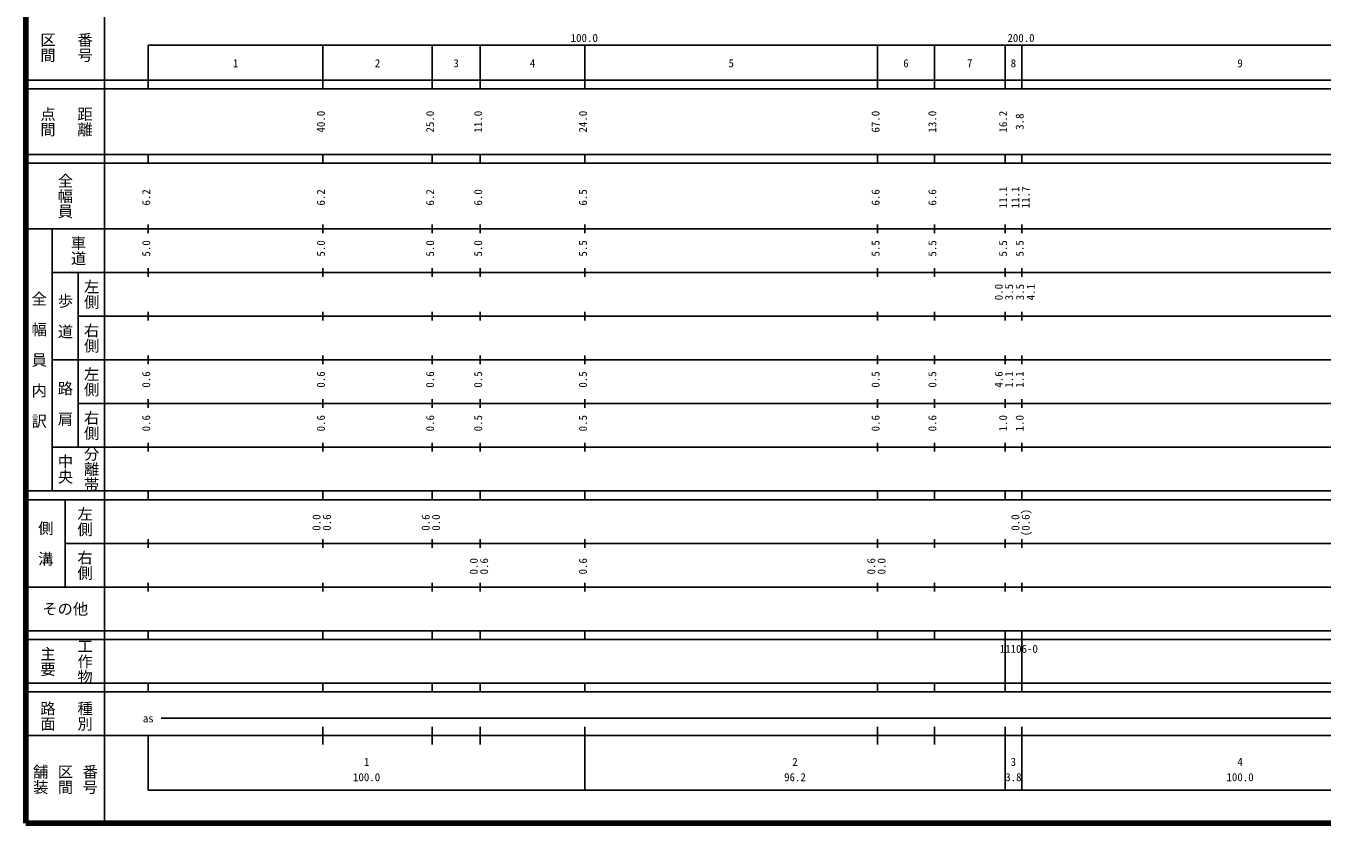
# Model space of a CAD drawing. Units: millimetres on the paper, enlarged 1000 times. Extents: x 40000 to 680000, y 20000 to 380000.
# Drawn here: x 40000 to 336779, y 20000 to 202409 of the extents above; entities that cross this region are included whole.
import ezdxf
from ezdxf.enums import TextEntityAlignment as Align

# ---------------------------------------------------------------- set-up
doc = ezdxf.new("R2010")
doc.units = ezdxf.units.MM
doc.header["$LTSCALE"] = 1000
doc.layers.add('M-TTL', color=2, linetype='Continuous', lineweight=140)
doc.layers.add('M-TTL-BAND', color=7, linetype='Continuous', lineweight=25)
doc.styles.add('@ＭＳ ゴシック', font='')
doc.styles.add('ＭＳ ゴシック', font='')
doc.styles.get('@ＭＳ ゴシック').set_extended_font_data('@MS Gothic')
doc.styles.get('ＭＳ ゴシック').set_extended_font_data('MS Gothic')

msp = doc.modelspace()

# ---------------------------------------------------------------- linework, layer by layer
at = {"layer": 'M-TTL'}
for p, q in [((40000, 380000), (40000, 20000)), ((40000, 20000), (680000, 20000))]:
    msp.add_line(p, q, dxfattribs=at)
at = {"layer": 'M-TTL-BAND'}
for p, q in [((58000, 370000), (58000, 20000)), ((68000, 198000), (579000, 198000)), ((68000, 198000), (68000, 188000)), ((108000, 188000), (108000, 198000)), ((133000, 188000), (133000, 198000)), ((144000, 188000), (144000, 198000)), ((168000, 188000), (168000, 198000)), ((235000, 188000), (235000, 198000)), ((248000, 188000), (248000, 198000)), ((264200, 188000), (264200, 198000)), ((268000, 188000), (268000, 198000)), ((40000, 190000), (579000, 190000)), ((40000, 188000), (579000, 188000)), ((40000, 173000), (579000, 173000)), ((68000, 171000), (68000, 173000)), ((108000, 171000), (108000, 173000)), ((133000, 171000), (133000, 173000)), ((144000, 171000), (144000, 173000)), ((168000, 171000), (168000, 173000)), ((235000, 171000), (235000, 173000)), ((248000, 171000), (248000, 173000)), ((264200, 171000), (264200, 173000)), ((268000, 171000), (268000, 173000)), ((40000, 171000), (579000, 171000)), ((40000, 156000), (579000, 156000)), ((46000, 96000), (46000, 156000)), ((68000, 155000), (68000, 157000)), ((108000, 155000), (108000, 157000)), ((133000, 155000), (133000, 157000)), ((144000, 155000), (144000, 157000)), ((168000, 155000), (168000, 157000)), ((235000, 155000), (235000, 157000)), ((248000, 155000), (248000, 157000)), ((264200, 155000), (264200, 157000)), ((268000, 155000), (268000, 157000)), ((46000, 146000), (579000, 146000)), ((52000, 146000), (52000, 106000)), ((68000, 145000), (68000, 147000)), ((108000, 145000), (108000, 147000)), ((133000, 145000), (133000, 147000)), ((144000, 145000), (144000, 147000)), ((168000, 145000), (168000, 147000)), ((235000, 145000), (235000, 147000)), ((248000, 145000), (248000, 147000)), ((264200, 145000), (264200, 147000)), ((268000, 145000), (268000, 147000)), ((68000, 135000), (68000, 137000)), ((108000, 135000), (108000, 137000)), ((133000, 135000), (133000, 137000)), ((144000, 135000), (144000, 137000)), ((168000, 135000), (168000, 137000)), ((235000, 135000), (235000, 137000)), ((248000, 135000), (248000, 137000)), ((264200, 135000), (264200, 137000)), ((268000, 135000), (268000, 137000)), ((52000, 136000), (579000, 136000)), ((46000, 126000), (579000, 126000)), ((68000, 125000), (68000, 127000)), ((108000, 125000), (108000, 127000)), ((133000, 125000), (133000, 127000)), ((144000, 125000), (144000, 127000)), ((168000, 125000), (168000, 127000)), ((235000, 125000), (235000, 127000)), ((248000, 125000), (248000, 127000)), ((264200, 125000), (264200, 127000)), ((268000, 125000), (268000, 127000)), ((52000, 116000), (579000, 116000)), ((68000, 115000), (68000, 117000)), ((108000, 115000), (108000, 117000)), ((133000, 115000), (133000, 117000)), ((144000, 115000), (144000, 117000)), ((168000, 115000), (168000, 117000)), ((235000, 115000), (235000, 117000)), ((248000, 115000), (248000, 117000)), ((264200, 115000), (264200, 117000)), ((268000, 115000), (268000, 117000)), ((68000, 105000), (68000, 107000)), ((108000, 105000), (108000, 107000)), ((133000, 105000), (133000, 107000)), ((144000, 105000), (144000, 107000)), ((168000, 105000), (168000, 107000)), ((235000, 105000), (235000, 107000)), ((248000, 105000), (248000, 107000)), ((264200, 105000), (264200, 107000)), ((268000, 105000), (268000, 107000)), ((46000, 106000), (579000, 106000)), ((40000, 96000), (579000, 96000)), ((68000, 94000), (68000, 96000)), ((108000, 94000), (108000, 96000)), ((133000, 94000), (133000, 96000)), ((144000, 94000), (144000, 96000)), ((168000, 94000), (168000, 96000)), ((235000, 94000), (235000, 96000)), ((248000, 94000), (248000, 96000)), ((264200, 94000), (264200, 96000)), ((268000, 94000), (268000, 96000)), ((40000, 94000), (579000, 94000)), ((49000, 94000), (49000, 74000)), ((49000, 84000), (579000, 84000)), ((68000, 83000), (68000, 85000)), ((108000, 83000), (108000, 85000)), ((133000, 83000), (133000, 85000)), ((144000, 83000), (144000, 85000)), ((168000, 83000), (168000, 85000)), ((235000, 83000), (235000, 85000)), ((248000, 83000), (248000, 85000)), ((264200, 83000), (264200, 85000)), ((268000, 83000), (268000, 85000)), ((68000, 73000), (68000, 75000)), ((108000, 73000), (108000, 75000)), ((133000, 73000), (133000, 75000)), ((144000, 73000), (144000, 75000)), ((168000, 73000), (168000, 75000)), ((235000, 73000), (235000, 75000)), ((248000, 73000), (248000, 75000)), ((264200, 73000), (264200, 75000)), ((268000, 73000), (268000, 75000)), ((40000, 74000), (579000, 74000)), ((40000, 64000), (579000, 64000)), ((68000, 62000), (68000, 64000)), ((108000, 62000), (108000, 64000)), ((133000, 62000), (133000, 64000)), ((144000, 62000), (144000, 64000)), ((168000, 62000), (168000, 64000)), ((235000, 62000), (235000, 64000)), ((248000, 62000), (248000, 64000)), ((264200, 62000), (264200, 64000)), ((268000, 62000), (268000, 64000)), ((40000, 62000), (579000, 62000)), ((264200, 52000), (264200, 62000)), ((268000, 52000), (268000, 62000)), ((40000, 52000), (579000, 52000)), ((68000, 50000), (68000, 52000)), ((108000, 50000), (108000, 52000)), ((133000, 50000), (133000, 52000)), ((144000, 50000), (144000, 52000)), ((168000, 50000), (168000, 52000)), ((235000, 50000), (235000, 52000)), ((248000, 50000), (248000, 52000)), ((264200, 50000), (264200, 52000)), ((268000, 50000), (268000, 52000)), ((40000, 50000), (579000, 50000)), ((71000, 44000), (565000, 44000)), ((108000, 38000), (108000, 42000)), ((133000, 38000), (133000, 42000)), ((144000, 38000), (144000, 42000)), ((168000, 27500), (168000, 42000)), ((235000, 38000), (235000, 42000)), ((248000, 38000), (248000, 42000)), ((264200, 27500), (264200, 42000)), ((268000, 27500), (268000, 42000)), ((40000, 40000), (579000, 40000)), ((68000, 40000), (68000, 27500)), ((68000, 27500), (579000, 27500))]:
    msp.add_line(p, q, dxfattribs=at)

# ---------------------------------------------------------------- texts
at = {"layer": 'M-TTL-BAND', "style": '@ＭＳ ゴシック'}
for s, p in [('区間', (45000, 197500)), ('番号', (53500, 197500)), ('点間', (45000, 180500)), ('距離', (53500, 180500)), ('全幅員', (49000, 163500)), ('車道', (52000, 151000)), ('左側', (55000, 141000)), ('全\u3000幅\u3000員\u3000内\u3000訳', (43000, 126000)), ('歩\u3000道', (49000, 136000)), ('右側', (55000, 131000)), ('左側', (55000, 121000)), ('路\u3000肩', (49000, 116000)), ('右側', (55000, 111000)), ('中央', (49000, 101000)), ('分離帯', (55000, 101000)), ('左側', (53500, 89000)), ('側\u3000溝', (44500, 84000)), ('右側', (53500, 79000)), ('主要', (45000, 57000)), ('工作物', (53500, 57000)), ('路面', (45000, 44500)), ('種別', (53500, 44500)), ('舗装', (43333, 30000)), ('区間', (49000, 30000)), ('番号', (54667, 30000))]:
    msp.add_text(s, height=2566, rotation=270, dxfattribs=at).set_placement(p, align=Align.MIDDLE_CENTER)
at = {"layer": 'M-TTL-BAND', "style": 'ＭＳ ゴシック'}
for s, p in [('100.0', (167844, 198195)), ('200.0', (267844, 198195)), ('1', (88000, 192405)), ('2', (120500, 192405)), ('3', (138500, 192405)), ('4', (156000, 192405)), ('5', (201500, 192405)), ('6', (241500, 192405)), ('7', (256100, 192405)), ('8', (266100, 192405)), ('9', (318000, 192405)), ('as', (68000, 42500)), ('1', (118000, 32523)), ('2', (216100, 32523)), ('3', (266100, 32523)), ('4', (318000, 32523)), ('100.0', (118000, 29033)), ('96.2', (216100, 29033)), ('3.8', (266100, 29033)), ('100.0', (318000, 29033))]:
    msp.add_text(s, height=1833, dxfattribs=at).set_placement(p, align=Align.BOTTOM_CENTER)
for s, p in [('40.0', (109000, 180500)), ('25.0', (134000, 180500)), ('11.0', (145000, 180500)), ('24.0', (169000, 180500)), ('67.0', (236000, 180500)), ('13.0', (249000, 180500)), ('16.2', (265200, 180500)), ('3.8', (269000, 180500)), ('6.2', (69000, 163174)), ('6.2', (109000, 163174)), ('6.2', (134000, 163174)), ('6.0', (145000, 163174)), ('6.5', (169000, 163174)), ('6.6', (236000, 163174)), ('6.6', (249000, 163174)), ('11.1', (265200, 163174)), ('11.1', (268000, 163174)), ('11.7', (270370, 163174)), ('5.0', (69000, 151500)), ('5.0', (109000, 151500)), ('5.0', (134000, 151500)), ('5.0', (145000, 151500)), ('5.5', (169000, 151500)), ('5.5', (236000, 151500)), ('5.5', (249000, 151500)), ('5.5', (265200, 151500)), ('5.5', (269000, 151500)), ('0.0', (264200, 141500)), ('3.5', (266570, 141500)), ('3.5', (269088, 141500)), ('4.1', (271544, 141500)), ('0.6', (69000, 121500)), ('0.6', (109000, 121500)), ('0.6', (134000, 121500)), ('0.5', (145000, 121500)), ('0.5', (169000, 121500)), ('0.5', (236000, 121500)), ('0.5', (249000, 121500)), ('4.6', (264200, 121500)), ('1.1', (266570, 121500)), ('1.1', (269000, 121500)), ('0.6', (69000, 111500)), ('0.6', (109000, 111500)), ('0.6', (134000, 111500)), ('0.5', (145000, 111500)), ('0.5', (169000, 111500)), ('0.6', (236000, 111500)), ('0.6', (249000, 111500)), ('1.0', (265200, 111500)), ('1.0', (269000, 111500)), ('0.0', (108000, 88764)), ('0.6', (110370, 88764)), ('0.6', (133000, 88764)), ('0.0', (135370, 88764)), ('0.0', (268000, 88764)), ('(0.6)', (270370, 88764)), ('0.0', (144000, 78764)), ('0.6', (146370, 78764)), ('0.6', (169000, 78764)), ('0.6', (235000, 78764)), ('0.0', (237370, 78764))]:
    msp.add_text(s, height=1833, rotation=90, dxfattribs=at).set_placement(p, align=Align.BOTTOM_CENTER)
msp.add_text('その他', height=2566, dxfattribs=at).set_placement((49000, 69000), align=Align.MIDDLE_CENTER)
msp.add_text('11106-0', height=1833, dxfattribs=at).set_placement((262975, 58405), align=Align.BOTTOM_LEFT)

doc.saveas('drawing.dxf')
